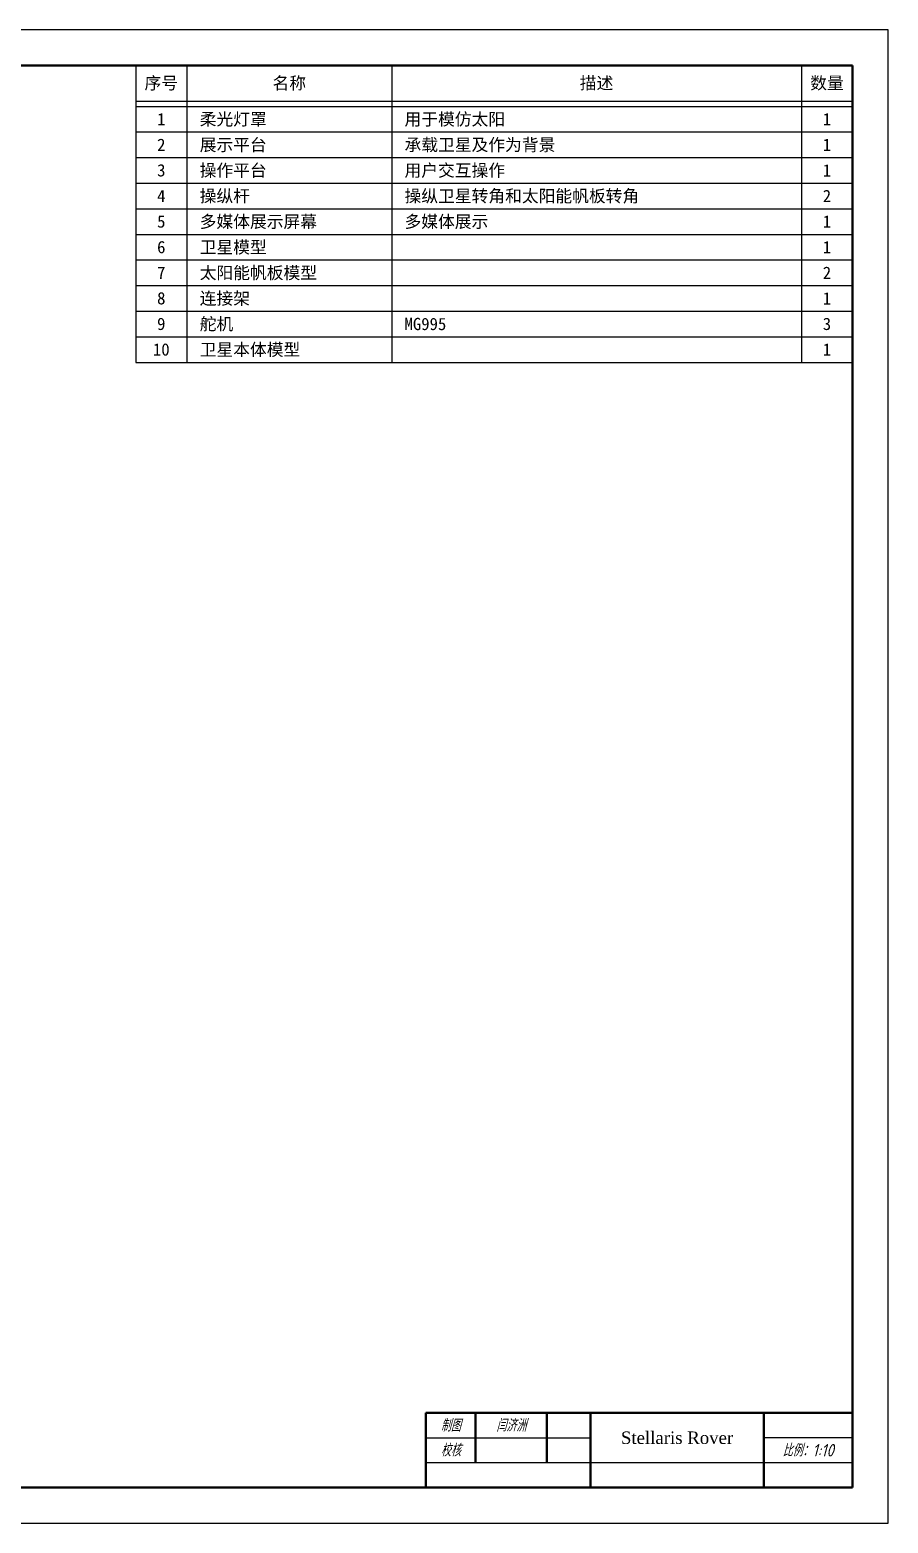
# Model space of a CAD drawing. Header units: millimetres. Extents: x 0 to 1188, y 0 to 840.
# Drawn here: x 705 to 1188, y 0 to 840 of the extents above; entities that cross this region are included whole.
import ezdxf
from ezdxf.enums import TextEntityAlignment as Align

# ---------------------------------------------------------------- set-up
doc = ezdxf.new("R2010")
doc.units = ezdxf.units.MM
doc.header["$LTSCALE"] = 0.5
doc.layers.add('103', color=7, linetype='Continuous')
for name, color, linetype, lineweight in [('文字标注', 7, 'Continuous', 25), ('粗实线', 7, 'Continuous', 50), ('细实线', 3, 'Continuous', 25)]:
    doc.layers.add(name, color=color, linetype=linetype, lineweight=lineweight)
doc.styles.get("Standard").update_dxf_attribs({"font": 'SimSun.ttf'})
doc.styles.add('国标汉字3.5', font='gbeitc.shx', dxfattribs={"height": 3.5, "bigfont": 'gbcbig.shx'})

# ---------------------------------------------------------------- blocks, each defined once
blk = doc.blocks.new('BOMTITLE')
at = {"layer": '103'}
for p, q in [((-7, 0), (-7, -0.4)), ((-7, 0), (0, 0)), ((-6.5, 0), (-6.5, -0.4)), ((-4.5, 0), (-4.5, -0.4)), ((-0.5, 0), (-0.5, -0.4)), ((0, 0), (0, -0.4)), ((-7, -0.35), (0, -0.35)), ((-7, -0.4), (0, -0.4))]:
    blk.add_line(p, q, dxfattribs=at)
for s, p in [('序号', (-6.75, -0.17)), ('名称', (-5.5, -0.17)), ('描述', (-2.5, -0.17)), ('数量', (-0.25, -0.17))]:
    blk.add_text(s, height=0.12, dxfattribs=at).set_placement(p, align=Align.MIDDLE)
blk = doc.blocks.new('BOMLINE')
at = {"layer": '103'}
for p, q in [((0, 0), (0, -0.25)), ((0.5, 0), (0.5, -0.25)), ((2.5, 0), (2.5, -0.25)), ((6.5, 0), (6.5, -0.25)), ((7, 0), (7, -0.25)), ((0, -0.25), (7, -0.25))]:
    blk.add_line(p, q, dxfattribs=at)
for tag, p in [('1', (0.25, -0.125)), ('2', (6.75, -0.125))]:
    blk.add_attdef(tag, text='', height=0.12, dxfattribs=at).set_placement(p, align=Align.MIDDLE)
for tag, p in [('3', (0.625, -0.185)), ('4', (2.625, -0.185))]:
    blk.add_attdef(tag, p, '', height=0.12, dxfattribs=at)

msp = doc.modelspace()

# ---------------------------------------------------------------- linework, layer by layer
at = {"layer": '粗实线'}
for p, q in [((1168, 820), (100, 820)), ((1168, 20), (1168, 820)), ((1168, 62), (928, 62)), ((928, 62), (928, 20)), ((956, 62), (956, 34)), ((996, 62), (996, 34)), ((1020.57, 62), (1020.57, 20)), ((1118, 62), (1118, 20)), ((1168, 20), (1168, 62)), ((100, 20), (1168, 20))]:
    msp.add_line(p, q, dxfattribs=at)
at = {"layer": '细实线'}
for p, q in [((1188, 840), (0, 840)), ((1188, 0), (1188, 840)), ((928, 48), (1020, 48)), ((1168, 48), (1118, 48)), ((1168, 34), (928, 34)), ((0, 0), (1188, 0))]:
    msp.add_line(p, q, dxfattribs=at)

# ---------------------------------------------------------------- block references
at = {"layer": '文字标注', "xscale": 57.59999999999999, "yscale": 57.59999999999999, "zscale": 57.59999999999999}
msp.add_blockref('BOMTITLE', (1168, 820), dxfattribs=at)
for p, values in [((764.8, 796.96), {'1': '1', '3': '柔光灯罩', '4': '用于模仿太阳', '2': '1'}), ((764.8, 782.56), {'1': '2', '3': '展示平台', '4': '承载卫星及作为背景', '2': '1'}), ((764.8, 768.16), {'1': '3', '3': '操作平台', '4': '用户交互操作', '2': '1'}), ((764.8, 739.36), {'1': '5', '3': '多媒体展示屏幕', '4': '多媒体展示', '2': '1'}), ((764.8, 724.96), {'1': '6', '3': '卫星模型', '2': '1'}), ((764.8, 710.56), {'1': '7', '3': '太阳能帆板模型', '2': '2'}), ((764.8, 696.16), {'1': '8', '3': '连接架', '2': '1'}), ((764.8, 681.76), {'1': '9', '3': '舵机', '4': 'MG995', '2': '3'}), ((764.8, 667.36), {'1': '10', '3': '卫星本体模型', '2': '1'})]:
    msp.add_blockref('BOMLINE', p, dxfattribs=at).add_auto_attribs(values)
at = {"layer": '文字标注'}
ref = msp.add_blockref('BOMLINE', (764.8, 753.76), dxfattribs=dict(at, xscale=57.59999999999999, yscale=57.59999999999999, zscale=57.59999999999999))
ref.add_attrib('Item', '4', dxfattribs={"layer": '103', "height": 6.91}).set_placement((779.2, 746.56), align=Align.MIDDLE)
ref.add_attrib('Part Number', '操纵杆', (800.8, 743.1), dxfattribs={"layer": '103', "height": 6.912})
ref.add_attrib('Description', '操纵卫星转角和太阳能帆板转角', (916, 743.1), dxfattribs={"layer": '103', "height": 6.912})
ref.add_attrib('Quantity', '2', dxfattribs={"layer": '103', "height": 6.91}).set_placement((1153.6, 746.56), align=Align.MIDDLE)

# ---------------------------------------------------------------- texts
at = {"layer": '文字标注', "attachment_point": 5, "style": '国标汉字3.5'}
for s, width, insert, char_height in [('\\pxqc;制图', 28, (942, 55), 7), ('闫济洲', 40, (976, 55), 7), ('{\\fTimes New Roman|b0|i0|c0|p18;\\H0.7x;Stellaris Rover}', 97.4257, (1069.29, 48), 10), ('校核', 28, (942, 41), 7), ('比例：1:10', 50, (1143, 41), 7)]:
    msp.add_mtext_dynamic_manual_height_columns(s, width=width, gutter_width=35, heights=[0], dxfattribs=dict(at, insert=insert, char_height=char_height))

doc.saveas('drawing.dxf')
